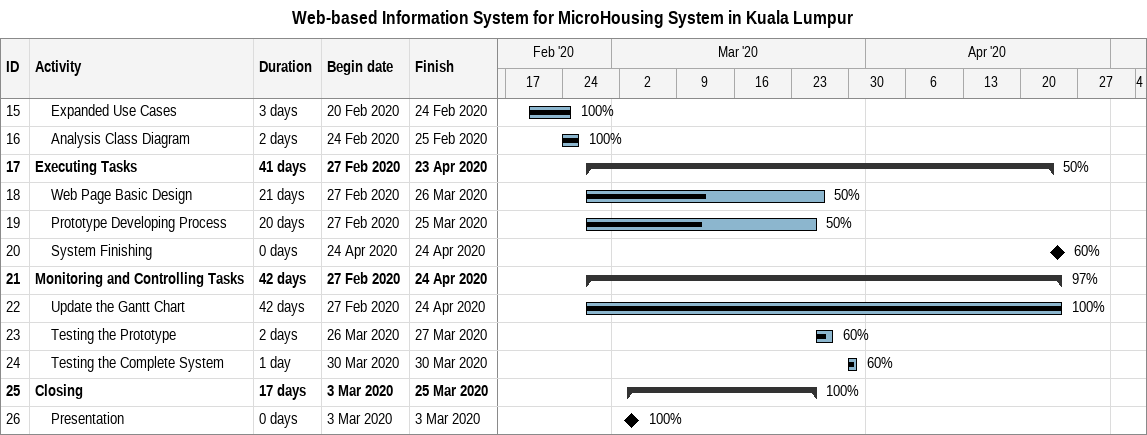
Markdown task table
Web-based Information System for MicroHousing System in Kuala Lumpur

| ID | Level | Task | Duration | Start | Finish | % complete |
|---|---|---|---|---|---|---|
| 15 | 2 | Expanded Use Cases | 3d | 2020-02-20 | 2020-02-24 | 100 |
| 16 | 2 | Analysis Class Diagram | 2d | 2020-02-24 | 2020-02-25 | 100 |
| 17 | 1 | **Executing Tasks** | 41d | 2020-02-27 | 2020-04-23 | 50 |
| 18 | 2 | Web Page Basic Design | 21d | 2020-02-27 | 2020-03-26 | 50 |
| 19 | 2 | Prototype Developing Process | 20d | 2020-02-27 | 2020-03-25 | 50 |
| 20 | 2 | System Finishing | 0d | 2020-04-24 | 2020-04-24 | 60 |
| 21 | 1 | **Monitoring and Controlling Tasks** | 42d | 2020-02-27 | 2020-04-24 | 97 |
| 22 | 2 | Update the Gantt Chart | 42d | 2020-02-27 | 2020-04-24 | 100 |
| 23 | 2 | Testing the Prototype | 2d | 2020-03-26 | 2020-03-27 | 60 |
| 24 | 2 | Testing the Complete System | 1d | 2020-03-30 | 2020-03-30 | 60 |
| 25 | 1 | **Closing** | 17d | 2020-03-03 | 2020-03-25 | 100 |
| 26 | 2 | Presentation | 0d | 2020-03-03 | 2020-03-03 | 100 |
